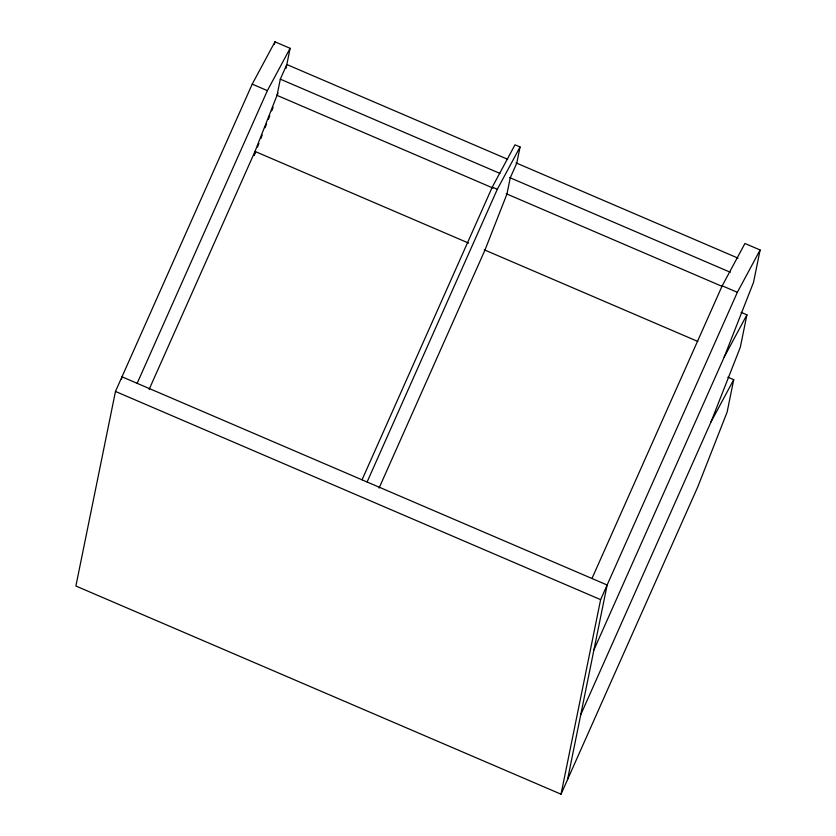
<?xml version="1.0" encoding="UTF-8"?>
<svg xmlns="http://www.w3.org/2000/svg" width="836" height="836" viewBox="0 0 836 836"><rect width="100%" height="100%" fill="white"/><g stroke="black" fill="none" stroke-linecap="round" stroke-linejoin="round"><path stroke-width="1.25" d="M286.069 68.259L290.123 48.31L274.96 41.8L252.221 84.122L115.472 391.447L75.888 586.015L561.04 794.2L697.778 486.876L727.121 412.127L733.715 379.69L727.884 377.193M121.471 379.377L121.993 376.817L607.135 585.001L567.55 779.57M274.459 44.298L274.96 41.8M507.64 159.279L286.821 64.518L280.311 79.159L277.019 95.367L255.011 151.431L149.132 389.388M362.03 479.822L492.258 187.139L515.007 144.806L520.065 146.979L516.763 163.187L510.253 177.828L506.95 194.036L484.943 250.1L379.074 488.067M561.04 794.2L600.624 599.642L737.362 292.318L760.112 249.985L744.949 243.485L722.199 285.808L591.972 578.502M741.083 312.34L746.914 314.838L740.32 347.264L710.966 422.023L580.748 714.707M760.112 249.985L753.508 282.411L724.164 357.171L593.936 649.854M255.607 151.87L254.186 155.486L255.011 151.431L468.62 243.098M257.498 147.042L258.92 143.426M260.811 138.609L262.232 134.993M265.064 127.751L266.485 124.136M268.377 119.318L269.798 115.702M271.69 110.874L273.111 107.259M137.146 383.327L267.374 90.633L290.123 48.31M278.012 93.12L277.019 95.367L493.021 188.058M367.088 481.996L497.315 189.302L520.065 146.979M724.164 357.171L746.914 314.838M710.966 422.023L733.715 379.69M516.031 162.884L738.052 258.146M280.311 79.159L499.928 173.397M509.521 177.514L730.34 272.275M252.221 84.122L267.374 90.633M492.258 187.139L497.315 189.302M722.199 285.808L737.362 292.318M506.229 193.733L722.241 286.424M484.222 249.797L697.83 341.454M115.472 391.447L600.624 599.642"/></g></svg>
